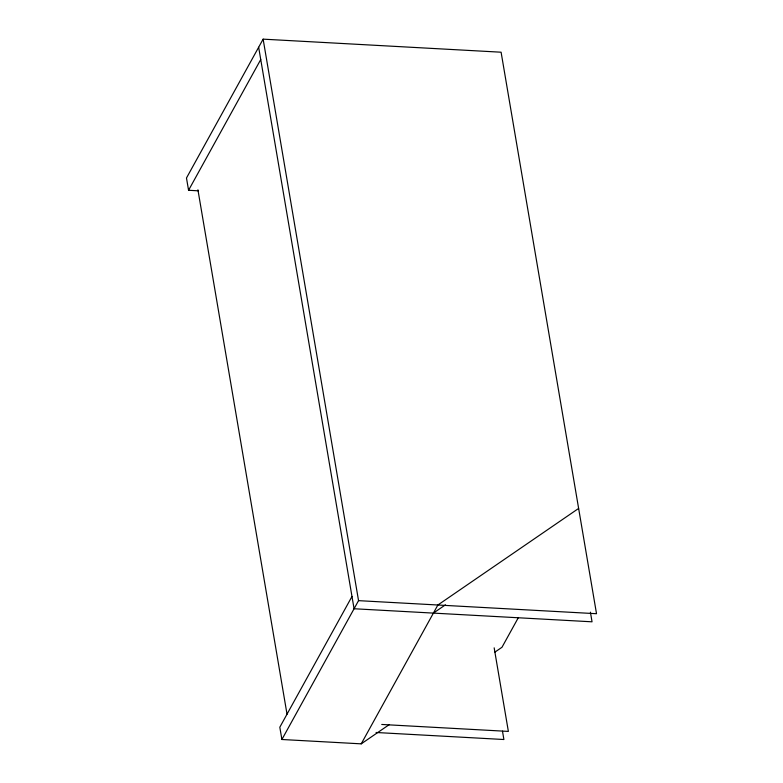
<?xml version="1.0" encoding="UTF-8"?>
<svg xmlns="http://www.w3.org/2000/svg" width="783" height="783" viewBox="0 0 783 783"><rect width="100%" height="100%" fill="white"/><g stroke="black" fill="none" stroke-linecap="round" stroke-linejoin="round"><path stroke-width="1.17" d="M389.376 724.539L361.227 743.85L281.9 739.495L358.545 600.649L596.519 613.715L501.1 52.207L263.127 39.15L186.481 177.995L188.566 190.279L198.334 190.817M188.566 190.279L260.749 59.528M351.988 596.47L279.815 727.211L281.9 739.495M361.227 743.85L437.873 605.005L578.627 508.431M518.415 617.513L501.981 647.277L494.944 652.102M433.4 613.099L445.468 604.828M381.752 724.461L508.373 731.41L494.171 647.835M376.065 732.496L503.9 739.514L502.48 731.156M590.411 612.169L592.046 621.81L354.073 608.753L258.654 47.254M263.127 39.15L358.545 600.649M197.923 189.809L287.038 714.262"/></g></svg>
